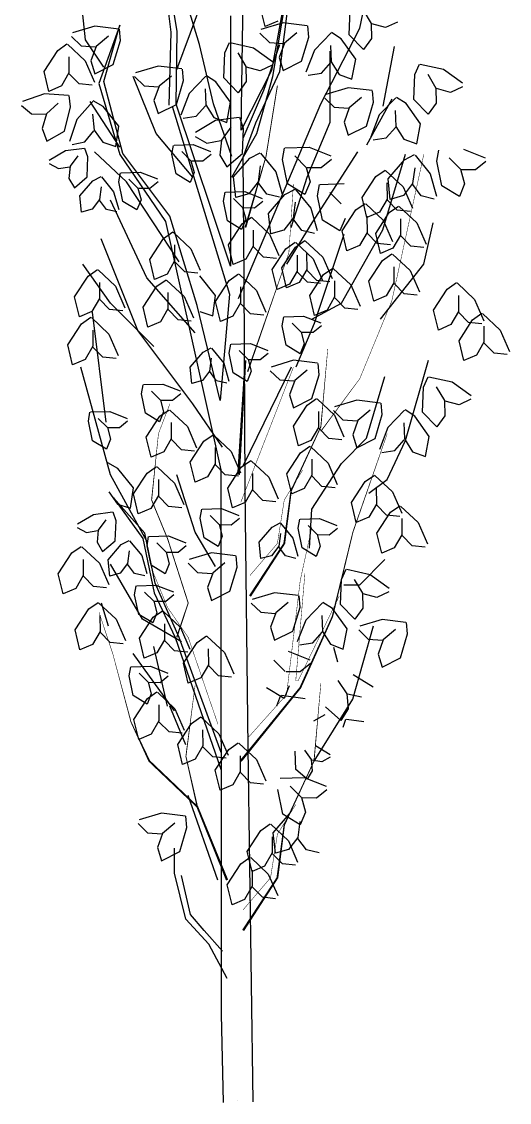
# Model space of a CAD drawing. Header units: millimetres. Extents: x 365.5 to 366.24, y 2522.44 to 2525.29.
# Drawn here: x 365.5 to 366.239, y 2522.441 to 2524.078 of the extents above; entities that cross this region are included whole.
import ezdxf

# ---------------------------------------------------------------- set-up
doc = ezdxf.new("R2010")
doc.units = ezdxf.units.MM
doc.header["$LTSCALE"] = 10
doc.layers.add('Vegetais', color=94, linetype='Continuous')

msp = doc.modelspace()

# ---------------------------------------------------------------- linework, layer by layer
at = {"layer": 'Vegetais', "color": 34}
for p, q in [((365.6961, 2524.2928), (365.7262, 2524.0618)), ((365.7357, 2524.0634), (365.6961, 2524.2928)), ((366.0125, 2524.0677), (366.0507, 2524.2515)), ((365.7697, 2524.0434), (365.7385, 2524.144)), ((365.8326, 2523.9136), (365.8358, 2524.1318)), ((365.9007, 2524.1255), (365.8785, 2524.0037)), ((365.8807, 2523.9949), (365.9015, 2524.1197)), ((365.8912, 2524.0021), (365.907, 2524.1255)), ((365.8164, 2524.0864), (365.8164, 2523.7075)), ((365.9962, 2524.0578), (365.9978, 2524.0957)), ((365.6485, 2524.0726), (365.6168, 2523.984)), ((365.6247, 2523.9872), (365.6485, 2524.0726)), ((365.9535, 2523.9533), (366.0125, 2524.0677)), ((365.7262, 2524.0618), (365.723, 2523.9511)), ((365.7341, 2523.9527), (365.7357, 2524.0634)), ((366.0179, 2524.0356), (365.9962, 2524.0578)), ((365.7905, 2523.9533), (365.7697, 2524.0434)), ((365.8668, 2523.9741), (365.8911, 2524.0434)), ((365.9679, 2524.0414), (365.9689, 2524.0171)), ((365.8785, 2524.0037), (365.8326, 2523.9136)), ((365.8548, 2523.9246), (365.8912, 2524.0021)), ((365.6168, 2523.984), (365.6485, 2523.8764)), ((365.6532, 2523.878), (365.6247, 2523.9872)), ((365.8564, 2523.9082), (365.8807, 2523.9949)), ((365.8356, 2523.9012), (365.8668, 2523.9741)), ((365.7281, 2523.9498), (365.8149, 2523.6648)), ((365.8164, 2523.7075), (365.7341, 2523.9527)), ((365.8287, 2523.6585), (365.9535, 2523.9533)), ((365.6587, 2523.8353), (365.6102, 2523.8804)), ((365.6485, 2523.8764), (365.7181, 2523.7752)), ((365.7245, 2523.7831), (365.6532, 2523.878)), ((365.8372, 2523.6893), (365.8356, 2523.8727)), ((366.009, 2523.8804), (365.9397, 2523.7729)), ((365.7385, 2523.7139), (365.6587, 2523.8353)), ((365.6899, 2523.6897), (365.6344, 2523.8076)), ((365.7181, 2523.7752), (365.802, 2523.3988)), ((365.7658, 2523.6477), (365.7245, 2523.7831)), ((365.6761, 2523.6099), (365.6206, 2523.7486)), ((365.7628, 2523.6064), (365.6899, 2523.6897)), ((365.8387, 2523.3697), (365.8372, 2523.6893)), ((365.8149, 2523.6648), (365.8006, 2523.5038)), ((365.7003, 2523.5856), (365.6344, 2523.6515)), ((365.8006, 2523.5038), (365.7658, 2523.6477)), ((365.6067, 2523.6376), (365.6275, 2523.4712)), ((365.7593, 2523.4989), (365.6761, 2523.6099)), ((365.6344, 2523.3914), (365.5894, 2523.5544)), ((365.9084, 2523.5544), (365.8356, 2523.4053)), ((365.8044, 2523.433), (365.7593, 2523.4989)), ((365.9848, 2523.4087), (366.0229, 2523.4469)), ((365.802, 2523.3988), (365.8024, 2522.5745)), ((365.9397, 2523.3394), (365.9848, 2523.4087)), ((365.6899, 2523.2908), (365.6344, 2523.3914)), ((365.6321, 2523.3656), (365.6454, 2523.3469)), ((365.8432, 2522.9777), (365.8387, 2523.3697)), ((365.6391, 2523.3567), (365.6834, 2523.295)), ((365.6866, 2523.303), (365.6391, 2523.3567)), ((365.6834, 2523.295), (365.7008, 2523.2128)), ((365.7024, 2523.227), (365.6866, 2523.303)), ((365.7008, 2523.2128), (365.7325, 2523.1448)), ((365.7388, 2523.1448), (365.7024, 2523.227)), ((365.7325, 2523.1448), (365.8022, 2522.9439)), ((365.8022, 2522.9708), (365.7388, 2523.1448)), ((365.8867, 2523.0416), (365.8927, 2523.0578)), ((365.8511, 2522.4415), (365.8432, 2522.9777)), ((365.7975, 2522.7775), (365.7524, 2522.9058)), ((365.8044, 2522.67), (365.7766, 2522.7012)), ((365.8113, 2522.6283), (365.7836, 2522.6804)), ((365.8024, 2522.5745), (365.8056, 2522.4408)), ((365.8273, 2522.443), (365.8273, 2522.443))]:
    msp.add_line(p, q, dxfattribs=at)
at = {"layer": 'Vegetais'}
for p, q in [((365.5894, 2524.1128), (365.5963, 2524.0504)), ((365.7558, 2524.0608), (365.7801, 2524.1267)), ((365.869, 2524.0704), (365.8617, 2524.1006)), ((366.0172, 2524.0961), (366.0298, 2524.0752)), ((365.611, 2524.0709), (365.5771, 2524.0607)), ((365.6472, 2524.0666), (365.611, 2524.0709)), ((365.6496, 2524.0491), (365.6481, 2524.0663)), ((365.8965, 2524.0758), (365.8626, 2524.0657)), ((365.888, 2524.0785), (365.869, 2524.0704)), ((365.9327, 2524.0715), (365.8965, 2524.0758)), ((365.9351, 2524.0541), (365.9336, 2524.0713)), ((366.0298, 2524.0752), (366.0301, 2524.0523)), ((366.0516, 2524.0688), (366.0306, 2524.0743)), ((366.0697, 2524.0772), (366.0516, 2524.0688)), ((365.5755, 2524.0551), (365.5899, 2524.0413)), ((365.5963, 2524.0504), (365.624, 2524.0088)), ((365.6313, 2524.0558), (365.6127, 2524.0402)), ((365.6387, 2524.0128), (365.6496, 2524.0491)), ((365.735, 2524.0053), (365.7558, 2524.0608)), ((365.8611, 2524.0601), (365.8755, 2524.0462)), ((365.9169, 2524.0608), (365.8982, 2524.0452)), ((365.9243, 2524.0178), (365.9351, 2524.0541)), ((365.969, 2524.0606), (365.9436, 2524.0345)), ((365.9844, 2524.0518), (365.9698, 2524.0611)), ((366.0065, 2524.0211), (365.9844, 2524.0518)), ((366.0301, 2524.0523), (366.0179, 2524.0356)), ((365.5338, 2524.0024), (365.5545, 2524.0341)), ((365.5545, 2524.0341), (365.5686, 2524.0441)), ((365.5694, 2524.0435), (365.596, 2524.0186)), ((365.5899, 2524.0413), (365.6115, 2524.0397)), ((365.6127, 2524.0402), (365.6048, 2524.0186)), ((365.8079, 2524.0303), (365.8149, 2524.0461)), ((365.8159, 2524.046), (365.8515, 2524.0383)), ((365.8515, 2524.0383), (365.8802, 2524.0176)), ((365.8755, 2524.0462), (365.8971, 2524.0446)), ((365.8982, 2524.0452), (365.8904, 2524.0236)), ((365.9436, 2524.0345), (365.9309, 2524.0014)), ((365.9674, 2523.9255), (365.9674, 2524.033)), ((366.0645, 2524.04), (366.0472, 2523.9498)), ((365.5714, 2524.0245), (365.5715, 2524.0001)), ((365.596, 2524.0186), (365.6101, 2523.9862)), ((365.6048, 2524.0186), (365.6109, 2523.9989)), ((365.8063, 2523.9925), (365.8079, 2524.0303)), ((365.8274, 2524.0307), (365.8399, 2524.0098)), ((365.8904, 2524.0236), (365.8965, 2524.0038)), ((365.8965, 2524.0038), (365.9243, 2524.0178)), ((365.9542, 2523.9998), (365.9686, 2524.0159)), ((365.9689, 2524.0171), (365.9812, 2523.9978)), ((366.0006, 2523.9906), (366.0065, 2524.0211)), ((365.541, 2523.9722), (365.5338, 2524.0024)), ((365.5715, 2524.0001), (365.5601, 2523.9803)), ((365.5869, 2523.9835), (365.5718, 2523.9989)), ((365.6109, 2523.9989), (365.6387, 2524.0128)), ((365.7066, 2524.0104), (365.6727, 2524.0003)), ((365.7428, 2524.0061), (365.7066, 2524.0104)), ((365.7453, 2523.9887), (365.7437, 2524.0059)), ((365.8399, 2524.0098), (365.8402, 2523.9869)), ((365.8617, 2524.0034), (365.8407, 2524.0089)), ((365.8799, 2524.0118), (365.8617, 2524.0034)), ((365.9344, 2523.9968), (365.9542, 2523.9998)), ((366.096, 2523.9976), (366.103, 2524.0134)), ((366.104, 2524.0133), (366.1396, 2524.0056)), ((366.1396, 2524.0056), (366.1683, 2523.9849)), ((365.6068, 2523.9814), (365.5869, 2523.9835)), ((365.7038, 2523.9082), (365.6691, 2523.9949)), ((365.6712, 2523.9947), (365.6856, 2523.9808)), ((365.727, 2523.9954), (365.7083, 2523.9798)), ((365.7344, 2523.9524), (365.7453, 2523.9887)), ((365.7791, 2523.9952), (365.7537, 2523.9691)), ((365.7945, 2523.9864), (365.7799, 2523.9957)), ((365.8166, 2523.9557), (365.7945, 2523.9864)), ((365.828, 2523.9702), (365.8063, 2523.9925)), ((365.8402, 2523.9869), (365.828, 2523.9702)), ((365.9812, 2523.9978), (366.0006, 2523.9906)), ((366.0944, 2523.9598), (366.096, 2523.9976)), ((366.1155, 2523.998), (366.128, 2523.9771)), ((365.5344, 2523.9685), (365.5011, 2523.9567)), ((365.5708, 2523.9661), (365.5344, 2523.9685)), ((365.5601, 2523.9803), (365.541, 2523.9722)), ((365.5741, 2523.9488), (365.5717, 2523.9659)), ((365.6856, 2523.9808), (365.7072, 2523.9792)), ((365.7083, 2523.9798), (365.7005, 2523.9582)), ((365.7537, 2523.9691), (365.741, 2523.936)), ((365.778, 2523.976), (365.779, 2523.9518)), ((365.9948, 2523.9777), (365.9608, 2523.9676)), ((366.031, 2523.9734), (365.9948, 2523.9777)), ((366.0334, 2523.956), (366.0319, 2523.9732)), ((366.128, 2523.9771), (366.1283, 2523.9542)), ((366.1498, 2523.9707), (366.1289, 2523.9763)), ((366.168, 2523.9791), (366.1498, 2523.9707)), ((365.4998, 2523.951), (365.5149, 2523.9379)), ((365.5555, 2523.9545), (365.5377, 2523.938)), ((365.6076, 2523.957), (365.5835, 2523.9297)), ((365.6032, 2523.9567), (365.6483, 2523.8874)), ((365.6234, 2523.9491), (365.6083, 2523.9576)), ((365.647, 2523.9195), (365.6234, 2523.9491)), ((365.7005, 2523.9582), (365.7066, 2523.9384)), ((365.7066, 2523.9384), (365.7344, 2523.9524)), ((365.7643, 2523.9344), (365.7788, 2523.9505)), ((365.779, 2523.9518), (365.7913, 2523.9324)), ((365.8183, 2523.8735), (365.7905, 2523.9533)), ((365.8107, 2523.9252), (365.8166, 2523.9557)), ((365.9593, 2523.962), (365.9737, 2523.9481)), ((366.0151, 2523.9627), (365.9964, 2523.9471)), ((366.0225, 2523.9197), (366.0334, 2523.956)), ((366.0611, 2523.9602), (366.0229, 2523.8908)), ((366.0673, 2523.9625), (366.0418, 2523.9364)), ((366.0826, 2523.9537), (366.068, 2523.963)), ((366.1047, 2523.923), (366.0826, 2523.9537)), ((366.1161, 2523.9375), (366.0944, 2523.9598)), ((366.1283, 2523.9542), (366.1161, 2523.9375)), ((365.5149, 2523.9379), (365.5366, 2523.9374)), ((365.5377, 2523.938), (365.531, 2523.9161)), ((365.5651, 2523.912), (365.5741, 2523.9488)), ((365.6074, 2523.9378), (365.6097, 2523.9136)), ((365.7445, 2523.9314), (365.7643, 2523.9344)), ((365.9737, 2523.9481), (365.9953, 2523.9465)), ((365.9964, 2523.9471), (365.9886, 2523.9255)), ((366.0418, 2523.9364), (366.0291, 2523.9033)), ((366.0661, 2523.9433), (366.0671, 2523.9191)), ((365.5835, 2523.9297), (365.5726, 2523.896)), ((365.6427, 2523.8887), (365.647, 2523.9195)), ((365.7936, 2523.9278), (365.7632, 2523.9097)), ((365.7913, 2523.9324), (365.8107, 2523.9252)), ((365.8298, 2523.9324), (365.7936, 2523.9278)), ((365.817, 2523.9181), (365.8027, 2523.8985)), ((365.8364, 2523.9161), (365.8307, 2523.9324)), ((365.8356, 2523.8727), (365.8548, 2523.9246)), ((365.9327, 2523.8423), (365.9674, 2523.9255)), ((365.9886, 2523.9255), (365.9947, 2523.9057)), ((365.9947, 2523.9057), (366.0225, 2523.9197)), ((366.0524, 2523.9017), (366.0669, 2523.9178)), ((366.0671, 2523.9191), (366.0794, 2523.8997)), ((366.0988, 2523.8925), (366.1047, 2523.923)), ((365.531, 2523.9161), (365.5381, 2523.8966)), ((365.5381, 2523.8966), (365.5651, 2523.912)), ((365.5959, 2523.8955), (365.6095, 2523.9124)), ((365.6097, 2523.9136), (365.623, 2523.895)), ((365.7593, 2523.8423), (365.7038, 2523.9082)), ((365.7631, 2523.9039), (365.7804, 2523.8939)), ((365.8183, 2523.8423), (365.8564, 2523.9082)), ((365.8347, 2523.8782), (365.8364, 2523.9161)), ((366.0326, 2523.8987), (366.0524, 2523.9017)), ((365.5951, 2523.8858), (365.5662, 2523.8821)), ((365.5763, 2523.8915), (365.5959, 2523.8955)), ((365.6004, 2523.8728), (365.5958, 2523.8858)), ((365.623, 2523.895), (365.6427, 2523.8887)), ((365.7278, 2523.8768), (365.7302, 2523.8904)), ((365.7309, 2523.8905), (365.7601, 2523.8915)), ((365.7601, 2523.8915), (365.7864, 2523.881)), ((365.7804, 2523.8939), (365.8018, 2523.8977)), ((365.8027, 2523.8985), (365.8004, 2523.8756)), ((365.8952, 2523.8692), (365.8982, 2523.8862)), ((365.8991, 2523.8864), (365.9355, 2523.8875)), ((365.9355, 2523.8875), (365.9684, 2523.8745)), ((366.0794, 2523.8997), (366.0988, 2523.8925)), ((366.1697, 2523.8846), (366.2026, 2523.8715)), ((365.5662, 2523.8821), (365.5418, 2523.8677)), ((365.5849, 2523.8744), (365.5734, 2523.8587)), ((365.599, 2523.8425), (365.6004, 2523.8728)), ((365.734, 2523.8471), (365.7278, 2523.8768)), ((365.7429, 2523.8809), (365.7566, 2523.8671)), ((365.7873, 2523.8765), (365.7748, 2523.8664)), ((365.8004, 2523.8756), (365.8111, 2523.8579)), ((365.8111, 2523.8579), (365.8347, 2523.8782)), ((365.8212, 2523.8425), (365.8459, 2523.8712)), ((365.8459, 2523.8712), (365.8613, 2523.8792)), ((365.862, 2523.8786), (365.8851, 2523.8504)), ((365.9029, 2523.8321), (365.8952, 2523.8692)), ((365.914, 2523.8743), (365.9312, 2523.8571)), ((365.9695, 2523.8688), (365.9539, 2523.8562)), ((366.0472, 2523.7625), (366.0819, 2523.877)), ((366.0555, 2523.8396), (366.0801, 2523.8683)), ((366.0801, 2523.8683), (366.0955, 2523.8763)), ((366.0962, 2523.8757), (366.1193, 2523.8475)), ((366.1294, 2523.8662), (366.1324, 2523.8833)), ((366.1482, 2523.8713), (366.1654, 2523.8542)), ((365.5417, 2523.863), (365.5556, 2523.8551)), ((365.5556, 2523.8551), (365.5727, 2523.858)), ((365.5734, 2523.8587), (365.5716, 2523.8404)), ((365.7566, 2523.8671), (365.7614, 2523.8494)), ((365.7748, 2523.8664), (365.7575, 2523.8666)), ((365.8615, 2523.8594), (365.8584, 2523.8353)), ((365.9312, 2523.8571), (365.9371, 2523.835)), ((365.9539, 2523.8562), (365.9322, 2523.8565)), ((366.0368, 2523.843), (366.051, 2523.853)), ((366.0517, 2523.8525), (366.0784, 2523.8276)), ((366.0957, 2523.8565), (366.0926, 2523.8324)), ((366.1371, 2523.8292), (366.1294, 2523.8662)), ((366.1654, 2523.8542), (366.1713, 2523.832)), ((366.1881, 2523.8533), (366.1664, 2523.8535)), ((366.2037, 2523.8658), (366.1881, 2523.8533)), ((365.5716, 2523.8404), (365.5802, 2523.8263)), ((365.5802, 2523.8263), (365.599, 2523.8425)), ((365.5882, 2523.8139), (365.608, 2523.8369)), ((365.608, 2523.8369), (365.6203, 2523.8433)), ((365.6208, 2523.8428), (365.6393, 2523.8202)), ((365.6474, 2523.8352), (365.6498, 2523.8489)), ((365.6535, 2523.8056), (365.6474, 2523.8352)), ((365.6505, 2523.849), (365.6797, 2523.8499)), ((365.6624, 2523.8393), (365.6762, 2523.8256)), ((365.6797, 2523.8499), (365.706, 2523.8395)), ((365.7068, 2523.8349), (365.6944, 2523.8249)), ((365.7551, 2523.8341), (365.734, 2523.8471)), ((365.7614, 2523.8494), (365.7551, 2523.8341)), ((365.8245, 2523.8116), (365.8212, 2523.8425)), ((365.8584, 2523.8353), (365.8444, 2523.8171)), ((365.8851, 2523.8504), (365.8948, 2523.8164)), ((365.9084, 2523.766), (365.9327, 2523.8423)), ((365.9371, 2523.835), (365.9293, 2523.8158)), ((366.0161, 2523.8113), (366.0368, 2523.843)), ((366.0587, 2523.8086), (366.0555, 2523.8396)), ((366.1193, 2523.8475), (366.129, 2523.8134)), ((365.6204, 2523.8275), (365.6179, 2523.8082)), ((365.6393, 2523.8202), (365.6471, 2523.793)), ((365.6762, 2523.8256), (365.6809, 2523.8079)), ((365.6944, 2523.8249), (365.677, 2523.8251)), ((365.8059, 2523.8058), (365.8083, 2523.8195)), ((365.809, 2523.8196), (365.8382, 2523.8205)), ((365.8382, 2523.8205), (365.8645, 2523.8101)), ((365.8715, 2523.8167), (365.8585, 2523.8341)), ((365.899, 2523.8161), (365.9144, 2523.8241)), ((365.9293, 2523.8158), (365.9029, 2523.8321)), ((365.915, 2523.8235), (365.9382, 2523.7953)), ((365.9482, 2523.8141), (365.9512, 2523.8311)), ((365.9522, 2523.8313), (365.9886, 2523.8324)), ((365.967, 2523.8192), (365.9843, 2523.802)), ((366.0537, 2523.8334), (366.0539, 2523.8091)), ((366.0784, 2523.8276), (366.0925, 2523.7951)), ((366.0926, 2523.8324), (366.0786, 2523.8142)), ((366.1057, 2523.8138), (366.0927, 2523.8311)), ((366.1635, 2523.8128), (366.1371, 2523.8292)), ((366.1713, 2523.832), (366.1635, 2523.8128)), ((365.5908, 2523.7892), (365.5882, 2523.8139)), ((365.6179, 2523.8082), (365.6068, 2523.7936)), ((365.6284, 2523.7933), (365.618, 2523.8072)), ((365.6747, 2523.7925), (365.6535, 2523.8056)), ((365.6809, 2523.8079), (365.6747, 2523.7925)), ((365.8121, 2523.7762), (365.8059, 2523.8058)), ((365.821, 2523.8099), (365.8347, 2523.7962)), ((365.8444, 2523.8171), (365.8245, 2523.8116)), ((365.8654, 2523.8055), (365.8529, 2523.7955)), ((365.8909, 2523.8121), (365.8715, 2523.8167)), ((365.8743, 2523.7874), (365.899, 2523.8161)), ((365.9145, 2523.8043), (365.9114, 2523.7802)), ((365.9559, 2523.777), (365.9482, 2523.8141)), ((366.0064, 2523.7925), (366.0206, 2523.8025)), ((366.0234, 2523.7811), (366.0161, 2523.8113)), ((366.0214, 2523.8019), (366.048, 2523.777)), ((366.0539, 2523.8091), (366.0424, 2523.7892)), ((366.0693, 2523.7924), (366.0541, 2523.8079)), ((366.0786, 2523.8142), (366.0587, 2523.8086)), ((366.1251, 2523.8091), (366.1057, 2523.8138)), ((365.6068, 2523.7936), (365.5908, 2523.7892)), ((365.644, 2523.7896), (365.6284, 2523.7933)), ((365.8347, 2523.7962), (365.8395, 2523.7785)), ((365.8529, 2523.7955), (365.8356, 2523.7957)), ((365.8775, 2523.7565), (365.8743, 2523.7874)), ((365.9382, 2523.7953), (365.9479, 2523.7613)), ((365.9857, 2523.7608), (366.0064, 2523.7925)), ((366.0424, 2523.7892), (366.0234, 2523.7811)), ((366.0366, 2523.7569), (366.0572, 2523.7886)), ((366.0572, 2523.7886), (366.0714, 2523.7985)), ((366.0892, 2523.7903), (366.0693, 2523.7924)), ((366.0722, 2523.798), (366.0988, 2523.7731)), ((365.8332, 2523.7631), (365.8121, 2523.7762)), ((365.8133, 2523.7399), (365.834, 2523.7716)), ((365.8395, 2523.7785), (365.8332, 2523.7631)), ((365.834, 2523.7716), (365.8481, 2523.7816)), ((365.8489, 2523.781), (365.8755, 2523.7561)), ((365.9114, 2523.7802), (365.8975, 2523.762)), ((365.9397, 2523.7729), (365.9015, 2523.7105)), ((365.9246, 2523.7616), (365.9116, 2523.779)), ((365.9824, 2523.7607), (365.9559, 2523.777)), ((365.9902, 2523.7798), (365.9824, 2523.7607)), ((366.0234, 2523.7829), (366.0235, 2523.7586)), ((366.048, 2523.777), (366.0621, 2523.7446)), ((366.0742, 2523.7789), (366.0743, 2523.7546)), ((366.0988, 2523.7731), (366.1129, 2523.7406)), ((366.1096, 2523.7105), (366.1235, 2523.7729)), ((365.7148, 2523.7494), (365.7289, 2523.7593)), ((365.7297, 2523.7588), (365.7563, 2523.7339)), ((365.8509, 2523.762), (365.851, 2523.7377)), ((365.8755, 2523.7561), (365.8896, 2523.7237)), ((365.8975, 2523.762), (365.8775, 2523.7565)), ((365.944, 2523.7569), (365.9246, 2523.7616)), ((365.9882, 2523.7556), (365.9431, 2523.6203)), ((365.9848, 2523.6515), (366.0472, 2523.7625)), ((365.993, 2523.7306), (365.9857, 2523.7608)), ((366.0235, 2523.7586), (366.012, 2523.7387)), ((366.0389, 2523.7419), (366.0238, 2523.7573)), ((366.0438, 2523.7266), (366.0366, 2523.7569)), ((366.0743, 2523.7546), (366.0628, 2523.7347)), ((366.0897, 2523.7379), (366.0746, 2523.7534)), ((365.6941, 2523.7177), (365.7148, 2523.7494)), ((365.7317, 2523.7397), (365.7318, 2523.7154)), ((365.8205, 2523.7097), (365.8133, 2523.7399)), ((365.851, 2523.7377), (365.8395, 2523.7178)), ((365.8664, 2523.721), (365.8513, 2523.7365)), ((365.8942, 2523.7047), (365.9149, 2523.7364)), ((365.9005, 2523.7338), (365.9146, 2523.7437)), ((365.9149, 2523.7364), (365.9291, 2523.7464)), ((365.9154, 2523.7432), (365.942, 2523.7183)), ((365.9299, 2523.7459), (365.9565, 2523.721)), ((366.012, 2523.7387), (365.993, 2523.7306)), ((366.0588, 2523.7398), (366.0389, 2523.7419)), ((366.1096, 2523.7358), (366.0897, 2523.7379)), ((365.7563, 2523.7339), (365.7705, 2523.7015)), ((365.8863, 2523.7189), (365.8664, 2523.721)), ((365.8798, 2523.7021), (365.9005, 2523.7338)), ((365.9174, 2523.7241), (365.9175, 2523.6998)), ((365.9319, 2523.7268), (365.932, 2523.7025)), ((365.9565, 2523.721), (365.9706, 2523.6885)), ((366.0628, 2523.7347), (366.0438, 2523.7266)), ((366.0471, 2523.7162), (366.0613, 2523.7261)), ((366.062, 2523.7256), (366.0887, 2523.7007)), ((365.6344, 2523.6515), (365.5928, 2523.7105)), ((365.7013, 2523.6874), (365.6941, 2523.7177)), ((365.7318, 2523.7154), (365.7204, 2523.6955)), ((365.7473, 2523.6987), (365.7321, 2523.7142)), ((365.8395, 2523.7178), (365.8205, 2523.7097)), ((365.9015, 2523.6745), (365.8942, 2523.7047)), ((365.942, 2523.7183), (365.9562, 2523.6858)), ((365.9573, 2523.6946), (365.9715, 2523.7046)), ((365.9722, 2523.7041), (365.9989, 2523.6792)), ((366.0264, 2523.6845), (366.0471, 2523.7162)), ((366.0437, 2523.6272), (366.1096, 2523.7105)), ((366.0641, 2523.7065), (366.0642, 2523.6822)), ((365.5801, 2523.6608), (365.6008, 2523.6925)), ((365.6008, 2523.6925), (365.6149, 2523.7024)), ((365.6157, 2523.7019), (365.6423, 2523.677)), ((365.7204, 2523.6955), (365.7013, 2523.6874)), ((365.7672, 2523.6967), (365.7473, 2523.6987)), ((365.7938, 2523.6631), (365.7702, 2523.6926)), ((365.8145, 2523.6858), (365.8287, 2523.6957)), ((365.8295, 2523.6952), (365.8561, 2523.6703)), ((365.887, 2523.6718), (365.8798, 2523.7021)), ((365.9175, 2523.6998), (365.9061, 2523.6799)), ((365.933, 2523.6831), (365.9178, 2523.6986)), ((365.932, 2523.7025), (365.9205, 2523.6826)), ((365.9474, 2523.6858), (365.9323, 2523.7013)), ((365.9366, 2523.6629), (365.9573, 2523.6946)), ((366.0887, 2523.7007), (366.1028, 2523.6683)), ((365.6177, 2523.6828), (365.6178, 2523.6585)), ((365.6423, 2523.677), (365.6565, 2523.6445)), ((365.6839, 2523.6453), (365.7046, 2523.677)), ((365.7046, 2523.677), (365.7188, 2523.6869)), ((365.7196, 2523.6864), (365.7462, 2523.6615)), ((365.7939, 2523.6541), (365.8145, 2523.6858)), ((365.8315, 2523.6761), (365.8316, 2523.6518)), ((365.9061, 2523.6799), (365.887, 2523.6718)), ((365.9205, 2523.6826), (365.9015, 2523.6745)), ((365.9529, 2523.681), (365.933, 2523.6831)), ((365.9673, 2523.6837), (365.9474, 2523.6858)), ((365.9743, 2523.685), (365.9744, 2523.6607)), ((365.9989, 2523.6792), (366.013, 2523.6467)), ((366.0337, 2523.6542), (366.0264, 2523.6845)), ((366.0642, 2523.6822), (366.0527, 2523.6623)), ((366.0796, 2523.6655), (366.0644, 2523.681)), ((366.1243, 2523.6409), (366.145, 2523.6726)), ((366.145, 2523.6726), (366.1591, 2523.6826)), ((366.1599, 2523.682), (366.1865, 2523.6571)), ((365.5874, 2523.6305), (365.5801, 2523.6608)), ((365.6178, 2523.6585), (365.6064, 2523.6386)), ((365.6333, 2523.6418), (365.6181, 2523.6573)), ((365.7216, 2523.6674), (365.7217, 2523.643)), ((365.7462, 2523.6615), (365.7603, 2523.6291)), ((365.7895, 2523.6323), (365.7938, 2523.6631)), ((365.8561, 2523.6703), (365.8702, 2523.6378)), ((365.9439, 2523.6327), (365.9366, 2523.6629)), ((365.9744, 2523.6607), (365.9629, 2523.6408)), ((365.9898, 2523.644), (365.9747, 2523.6595)), ((366.0527, 2523.6623), (366.0337, 2523.6542)), ((366.0995, 2523.6635), (366.0796, 2523.6655)), ((366.1619, 2523.663), (366.162, 2523.6387)), ((366.1865, 2523.6571), (366.2007, 2523.6247)), ((365.6064, 2523.6386), (365.5874, 2523.6305)), ((365.6532, 2523.6397), (365.6333, 2523.6418)), ((365.6912, 2523.615), (365.6839, 2523.6453)), ((365.7217, 2523.643), (365.7102, 2523.6231)), ((365.7371, 2523.6263), (365.722, 2523.6418)), ((365.7698, 2523.6385), (365.7895, 2523.6323)), ((365.8011, 2523.6238), (365.7939, 2523.6541)), ((365.8316, 2523.6518), (365.8201, 2523.6319)), ((365.847, 2523.6351), (365.8319, 2523.6506)), ((365.9397, 2523.6272), (365.9848, 2523.6515)), ((365.9629, 2523.6408), (365.9439, 2523.6327)), ((366.0097, 2523.6419), (365.9898, 2523.644)), ((366.1316, 2523.6107), (366.1243, 2523.6409)), ((366.162, 2523.6387), (366.1506, 2523.6188)), ((365.5907, 2523.6201), (365.6048, 2523.63)), ((365.6056, 2523.6295), (365.6322, 2523.6046)), ((365.7102, 2523.6231), (365.6912, 2523.615)), ((365.757, 2523.6243), (365.7371, 2523.6263)), ((365.8201, 2523.6319), (365.8011, 2523.6238)), ((365.8669, 2523.633), (365.847, 2523.6351)), ((365.8948, 2523.6172), (365.8972, 2523.6308)), ((365.8979, 2523.6309), (365.9271, 2523.6319)), ((365.9271, 2523.6319), (365.9534, 2523.6214)), ((366.1775, 2523.622), (366.1623, 2523.6375)), ((366.1629, 2523.5945), (366.1836, 2523.6262)), ((366.1974, 2523.6199), (366.1775, 2523.622)), ((366.1836, 2523.6262), (366.1977, 2523.6362)), ((366.1985, 2523.6356), (366.2251, 2523.6107)), ((365.57, 2523.5884), (365.5907, 2523.6201)), ((365.6076, 2523.6104), (365.6077, 2523.5861)), ((365.901, 2523.5875), (365.8948, 2523.6172)), ((365.9098, 2523.6213), (365.9236, 2523.6075)), ((365.9431, 2523.6203), (365.9154, 2523.5544)), ((365.9236, 2523.6075), (365.9284, 2523.5898)), ((365.9418, 2523.6068), (365.9245, 2523.607)), ((365.9543, 2523.6169), (365.9418, 2523.6068)), ((366.1506, 2523.6188), (366.1316, 2523.6107)), ((366.2005, 2523.6166), (366.2006, 2523.5923)), ((366.2251, 2523.6107), (366.2393, 2523.5783)), ((365.6322, 2523.6046), (365.6464, 2523.5722)), ((365.8144, 2523.5756), (365.8168, 2523.5893)), ((365.8175, 2523.5894), (365.8467, 2523.5903)), ((365.8467, 2523.5903), (365.873, 2523.5799)), ((365.9284, 2523.5898), (365.9221, 2523.5745)), ((366.1702, 2523.5643), (366.1629, 2523.5945)), ((366.2006, 2523.5923), (366.1892, 2523.5724)), ((366.2161, 2523.5756), (366.2009, 2523.591)), ((365.5772, 2523.5581), (365.57, 2523.5884)), ((365.6077, 2523.5861), (365.5963, 2523.5662)), ((365.6232, 2523.5694), (365.608, 2523.5849)), ((365.7552, 2523.5543), (365.775, 2523.5773)), ((365.775, 2523.5773), (365.7873, 2523.5837)), ((365.7878, 2523.5832), (365.8063, 2523.5606)), ((365.8205, 2523.546), (365.8144, 2523.5756)), ((365.8294, 2523.5797), (365.8432, 2523.566)), ((365.8738, 2523.5753), (365.8614, 2523.5653)), ((365.9221, 2523.5745), (365.901, 2523.5875)), ((366.236, 2523.5735), (366.2161, 2523.5756)), ((365.5963, 2523.5662), (365.5772, 2523.5581)), ((365.6431, 2523.5674), (365.6232, 2523.5694)), ((365.7874, 2523.5679), (365.7849, 2523.5486)), ((365.8063, 2523.5606), (365.8141, 2523.5334)), ((365.8432, 2523.566), (365.8479, 2523.5483)), ((365.8614, 2523.5653), (365.844, 2523.5655)), ((365.9122, 2523.5648), (365.8782, 2523.5546)), ((365.9484, 2523.5605), (365.9122, 2523.5648)), ((365.9508, 2523.543), (365.9493, 2523.5602)), ((366.0819, 2523.4434), (366.1165, 2523.5648)), ((366.1892, 2523.5724), (366.1702, 2523.5643)), ((365.7578, 2523.5296), (365.7552, 2523.5543)), ((365.7849, 2523.5486), (365.7738, 2523.534)), ((365.7954, 2523.5337), (365.785, 2523.5476)), ((365.8417, 2523.5329), (365.8205, 2523.546)), ((365.8479, 2523.5483), (365.8417, 2523.5329)), ((365.8767, 2523.549), (365.8911, 2523.5352)), ((365.9325, 2523.5497), (365.9138, 2523.5341)), ((365.9399, 2523.5067), (365.9508, 2523.543)), ((366.0229, 2523.4469), (366.0507, 2523.5405)), ((366.1091, 2523.5242), (366.1161, 2523.54)), ((366.117, 2523.5399), (366.1527, 2523.5322)), ((365.6815, 2523.5142), (365.6839, 2523.5278)), ((365.6847, 2523.528), (365.7138, 2523.5289)), ((365.7138, 2523.5289), (365.7401, 2523.5185)), ((365.7738, 2523.534), (365.7578, 2523.5296)), ((365.811, 2523.53), (365.7954, 2523.5337)), ((365.8911, 2523.5352), (365.9127, 2523.5336)), ((365.9138, 2523.5341), (365.906, 2523.5125)), ((366.1075, 2523.4864), (366.1091, 2523.5242)), ((366.1285, 2523.5246), (366.1411, 2523.5037)), ((366.1527, 2523.5322), (366.1814, 2523.5115)), ((365.6877, 2523.4846), (365.6815, 2523.5142)), ((365.6966, 2523.5183), (365.7103, 2523.5046)), ((365.741, 2523.5139), (365.7285, 2523.5038)), ((365.906, 2523.5125), (365.9121, 2523.4928)), ((365.7103, 2523.5046), (365.7151, 2523.4869)), ((365.7285, 2523.5038), (365.7112, 2523.5041)), ((365.9121, 2523.4928), (365.9399, 2523.5067)), ((365.9122, 2523.4652), (365.9329, 2523.4969)), ((365.9329, 2523.4969), (365.947, 2523.5069)), ((365.9478, 2523.5064), (365.9744, 2523.4815)), ((366.0078, 2523.5043), (365.9739, 2523.4942)), ((366.044, 2523.5), (366.0078, 2523.5043)), ((366.0464, 2523.4826), (366.0449, 2523.4998)), ((366.1411, 2523.5037), (366.1414, 2523.4808)), ((366.1629, 2523.4973), (366.1419, 2523.5028)), ((366.181, 2523.5057), (366.1629, 2523.4973)), ((365.6011, 2523.4727), (365.6035, 2523.4863)), ((365.6042, 2523.4865), (365.6334, 2523.4874)), ((365.6161, 2523.4768), (365.6299, 2523.4631)), ((365.6334, 2523.4874), (365.6597, 2523.4769)), ((365.7089, 2523.4715), (365.6877, 2523.4846)), ((365.6889, 2523.4483), (365.7096, 2523.48)), ((365.7151, 2523.4869), (365.7089, 2523.4715)), ((365.7096, 2523.48), (365.7237, 2523.49)), ((365.7245, 2523.4894), (365.7511, 2523.4645)), ((365.9498, 2523.4873), (365.9499, 2523.463)), ((365.9724, 2523.4886), (365.9868, 2523.4747)), ((365.9744, 2523.4815), (365.9885, 2523.449)), ((365.9868, 2523.4747), (366.0084, 2523.4731)), ((366.0282, 2523.4893), (366.0095, 2523.4737)), ((366.0356, 2523.4463), (366.0464, 2523.4826)), ((366.0803, 2523.4891), (366.0549, 2523.463)), ((366.0957, 2523.4803), (366.0811, 2523.4896)), ((366.1178, 2523.4496), (366.0957, 2523.4803)), ((366.1292, 2523.4641), (366.1075, 2523.4864)), ((366.1414, 2523.4808), (366.1292, 2523.4641)), ((365.6072, 2523.443), (365.6011, 2523.4727)), ((365.6299, 2523.4631), (365.6346, 2523.4453)), ((365.6481, 2523.4623), (365.6308, 2523.4625)), ((365.6605, 2523.4724), (365.6481, 2523.4623)), ((365.7265, 2523.4704), (365.7266, 2523.4461)), ((365.7511, 2523.4645), (365.7652, 2523.4321)), ((365.9194, 2523.435), (365.9122, 2523.4652)), ((365.9499, 2523.463), (365.9385, 2523.4431)), ((365.9654, 2523.4463), (365.9502, 2523.4618)), ((366.0095, 2523.4737), (366.0017, 2523.4521)), ((366.0549, 2523.463), (366.0422, 2523.4299)), ((366.0792, 2523.4699), (366.0802, 2523.4457)), ((365.6284, 2523.43), (365.6072, 2523.443)), ((365.6346, 2523.4453), (365.6284, 2523.43)), ((365.6961, 2523.4181), (365.6889, 2523.4483)), ((365.7266, 2523.4461), (365.7152, 2523.4262)), ((365.7421, 2523.4294), (365.7269, 2523.4448)), ((365.7554, 2523.4104), (365.7761, 2523.4421)), ((365.7761, 2523.4421), (365.7902, 2523.4521)), ((365.791, 2523.4516), (365.8176, 2523.4267)), ((365.9385, 2523.4431), (365.9194, 2523.435)), ((365.9852, 2523.4442), (365.9654, 2523.4463)), ((366.0017, 2523.4521), (366.0078, 2523.4323)), ((366.0078, 2523.4323), (366.0356, 2523.4463)), ((366.0541, 2523.3845), (366.0819, 2523.4434)), ((366.0655, 2523.4283), (366.0799, 2523.4444)), ((366.0802, 2523.4457), (366.0925, 2523.4263)), ((366.1119, 2523.4191), (366.1178, 2523.4496)), ((365.7152, 2523.4262), (365.6961, 2523.4181)), ((365.7619, 2523.4273), (365.7421, 2523.4294)), ((365.793, 2523.4325), (365.7931, 2523.4082)), ((365.8176, 2523.4267), (365.8318, 2523.3942)), ((365.9227, 2523.4246), (365.9369, 2523.4345)), ((365.9376, 2523.434), (365.9643, 2523.4091)), ((366.0457, 2523.4253), (366.0655, 2523.4283)), ((366.0925, 2523.4263), (366.1119, 2523.4191)), ((365.6458, 2523.401), (365.6307, 2523.4096)), ((365.7627, 2523.3802), (365.7554, 2523.4104)), ((365.8329, 2523.403), (365.8471, 2523.413)), ((365.8479, 2523.4124), (365.8745, 2523.3876)), ((365.902, 2523.3929), (365.9227, 2523.4246)), ((365.9397, 2523.4149), (365.9398, 2523.3906)), ((365.9643, 2523.4091), (365.9784, 2523.3766)), ((365.6694, 2523.3715), (365.6458, 2523.401)), ((365.6695, 2523.3624), (365.6902, 2523.3941)), ((365.6902, 2523.3941), (365.7043, 2523.4041)), ((365.7051, 2523.4036), (365.7317, 2523.3787)), ((365.7931, 2523.4082), (365.7817, 2523.3883)), ((365.8086, 2523.3915), (365.7934, 2523.407)), ((365.8122, 2523.3713), (365.8329, 2523.403)), ((365.8499, 2523.3934), (365.85, 2523.3691)), ((365.9093, 2523.3626), (365.902, 2523.3929)), ((365.7071, 2523.3845), (365.7072, 2523.3602)), ((365.7317, 2523.3787), (365.7458, 2523.3462)), ((365.7628, 2523.3047), (365.735, 2523.3914)), ((365.7817, 2523.3883), (365.7627, 2523.3802)), ((365.8285, 2523.3894), (365.8086, 2523.3915)), ((365.8745, 2523.3876), (365.8886, 2523.3551)), ((365.9398, 2523.3906), (365.9283, 2523.3707)), ((365.9552, 2523.3739), (365.9401, 2523.3894)), ((365.9999, 2523.3493), (366.0206, 2523.381)), ((366.0206, 2523.381), (366.0348, 2523.391)), ((366.0264, 2523.3636), (366.0541, 2523.3845)), ((366.0355, 2523.3904), (366.0622, 2523.3655)), ((365.6651, 2523.3407), (365.6694, 2523.3715)), ((365.6767, 2523.3322), (365.6695, 2523.3624)), ((365.7072, 2523.3602), (365.6958, 2523.3403)), ((365.8195, 2523.3411), (365.8122, 2523.3713)), ((365.85, 2523.3691), (365.8385, 2523.3492)), ((365.8654, 2523.3524), (365.8503, 2523.3679)), ((365.9283, 2523.3707), (365.9093, 2523.3626)), ((365.9751, 2523.3718), (365.9552, 2523.3739)), ((366.0375, 2523.3714), (366.0376, 2523.3471)), ((366.0622, 2523.3655), (366.0763, 2523.3331)), ((365.6454, 2523.3469), (365.6651, 2523.3407)), ((365.7227, 2523.3435), (365.7075, 2523.359)), ((365.7425, 2523.3414), (365.7227, 2523.3435)), ((365.8385, 2523.3492), (365.8195, 2523.3411)), ((365.8853, 2523.3503), (365.8654, 2523.3524)), ((366.0072, 2523.3191), (365.9999, 2523.3493)), ((366.0376, 2523.3471), (366.0262, 2523.3272)), ((366.0531, 2523.3304), (366.0379, 2523.3458)), ((366.0592, 2523.3346), (366.0734, 2523.3445)), ((366.0741, 2523.344), (366.1008, 2523.3191)), ((365.6088, 2523.3309), (365.5844, 2523.3165)), ((365.6377, 2523.3346), (365.6088, 2523.3309)), ((365.643, 2523.3215), (365.6384, 2523.3346)), ((365.6958, 2523.3403), (365.6767, 2523.3322)), ((365.7704, 2523.3256), (365.7728, 2523.3392)), ((365.7735, 2523.3393), (365.8027, 2523.3402)), ((365.7855, 2523.3297), (365.7992, 2523.3159)), ((365.8027, 2523.3402), (365.829, 2523.3298)), ((365.9362, 2523.2804), (365.9397, 2523.3394)), ((366.0262, 2523.3272), (366.0072, 2523.3191)), ((366.0385, 2523.3029), (366.0592, 2523.3346)), ((366.073, 2523.3283), (366.0531, 2523.3304)), ((365.5843, 2523.3118), (365.5982, 2523.3038)), ((365.6275, 2523.3232), (365.616, 2523.3075)), ((365.6416, 2523.2913), (365.643, 2523.3215)), ((365.7766, 2523.2959), (365.7704, 2523.3256)), ((365.7992, 2523.3159), (365.804, 2523.2982)), ((365.8174, 2523.3152), (365.8001, 2523.3154)), ((365.8299, 2523.3252), (365.8174, 2523.3152)), ((365.8599, 2523.2892), (365.8796, 2523.3121)), ((365.8796, 2523.3121), (365.8919, 2523.3185)), ((365.8925, 2523.318), (365.911, 2523.2955)), ((365.919, 2523.3105), (365.9214, 2523.3241)), ((365.9222, 2523.3243), (365.9513, 2523.3252)), ((365.9341, 2523.3146), (365.9478, 2523.3009)), ((365.9513, 2523.3252), (365.9776, 2523.3147)), ((366.0761, 2523.325), (366.0763, 2523.3006)), ((366.1008, 2523.3191), (366.1149, 2523.2867)), ((365.5982, 2523.3038), (365.6153, 2523.3068)), ((365.616, 2523.3075), (365.6142, 2523.2892)), ((365.69, 2523.284), (365.6924, 2523.2977)), ((365.6931, 2523.2978), (365.7223, 2523.2987)), ((365.7223, 2523.2987), (365.7486, 2523.2883)), ((365.794, 2523.2527), (365.7628, 2523.3047)), ((365.7977, 2523.2829), (365.7766, 2523.2959)), ((365.804, 2523.2982), (365.7977, 2523.2829)), ((365.8921, 2523.3027), (365.8896, 2523.2834)), ((365.911, 2523.2955), (365.9188, 2523.2683)), ((365.9252, 2523.2808), (365.919, 2523.3105)), ((365.9478, 2523.3009), (365.9526, 2523.2831)), ((365.966, 2523.3001), (365.9487, 2523.3003)), ((365.9785, 2523.3102), (365.966, 2523.3001)), ((366.0458, 2523.2727), (366.0385, 2523.3029)), ((366.0763, 2523.3006), (366.0648, 2523.2808)), ((366.0917, 2523.284), (366.0765, 2523.2994)), ((365.5762, 2523.273), (365.5903, 2523.2829)), ((365.5911, 2523.2824), (365.6177, 2523.2575)), ((365.6142, 2523.2892), (365.6227, 2523.275)), ((365.6227, 2523.275), (365.6416, 2523.2913)), ((365.6308, 2523.2627), (365.6506, 2523.2857)), ((365.6506, 2523.2857), (365.6629, 2523.2921)), ((365.6634, 2523.2916), (365.6819, 2523.269)), ((365.6961, 2523.2544), (365.69, 2523.284)), ((365.705, 2523.2881), (365.7188, 2523.2744)), ((365.7494, 2523.2837), (365.737, 2523.2737)), ((365.8625, 2523.2644), (365.8599, 2523.2892)), ((365.8896, 2523.2834), (365.8784, 2523.2688)), ((365.9001, 2523.2685), (365.8897, 2523.2824)), ((365.9464, 2523.2678), (365.9252, 2523.2808)), ((365.9526, 2523.2831), (365.9464, 2523.2678)), ((366.0648, 2523.2808), (366.0458, 2523.2727)), ((366.1116, 2523.2819), (366.0917, 2523.284)), ((365.5555, 2523.2413), (365.5762, 2523.273)), ((365.5931, 2523.2633), (365.5932, 2523.239)), ((365.6334, 2523.238), (365.6308, 2523.2627)), ((365.663, 2523.2762), (365.6605, 2523.257)), ((365.6819, 2523.269), (365.6897, 2523.2418)), ((365.7188, 2523.2744), (365.7235, 2523.2567)), ((365.737, 2523.2737), (365.7196, 2523.2739)), ((365.7878, 2523.2731), (365.7538, 2523.263)), ((365.824, 2523.2688), (365.7878, 2523.2731)), ((365.8264, 2523.2514), (365.8249, 2523.2686)), ((365.8784, 2523.2688), (365.8625, 2523.2644)), ((365.9156, 2523.2648), (365.9001, 2523.2685)), ((366.0125, 2523.2249), (366.0507, 2523.2631)), ((365.6177, 2523.2575), (365.6319, 2523.225)), ((365.683, 2523.1729), (365.6344, 2523.2561)), ((365.6605, 2523.257), (365.6494, 2523.2424)), ((365.671, 2523.2421), (365.6606, 2523.256)), ((365.7173, 2523.2413), (365.6961, 2523.2544)), ((365.7235, 2523.2567), (365.7173, 2523.2413)), ((365.7523, 2523.2574), (365.7667, 2523.2435)), ((365.8081, 2523.2581), (365.7895, 2523.2425)), ((365.8155, 2523.2151), (365.8264, 2523.2514)), ((365.9847, 2523.2326), (365.9917, 2523.2484)), ((365.9926, 2523.2483), (366.0283, 2523.2405)), ((365.5627, 2523.211), (365.5555, 2523.2413)), ((365.5932, 2523.239), (365.5818, 2523.2191)), ((365.6087, 2523.2223), (365.5935, 2523.2378)), ((365.6494, 2523.2424), (365.6334, 2523.238)), ((365.6866, 2523.2383), (365.671, 2523.2421)), ((365.7667, 2523.2435), (365.7883, 2523.2419)), ((365.7895, 2523.2425), (365.7816, 2523.2209)), ((365.9831, 2523.1947), (365.9847, 2523.2326)), ((366.0041, 2523.233), (366.0167, 2523.2121)), ((366.0283, 2523.2405), (366.057, 2523.2199)), ((365.5818, 2523.2191), (365.5627, 2523.211)), ((365.6286, 2523.2203), (365.6087, 2523.2223)), ((365.6712, 2523.2097), (365.6737, 2523.2233)), ((365.6744, 2523.2234), (365.7035, 2523.2244)), ((365.6863, 2523.2138), (365.7001, 2523.2001)), ((365.7035, 2523.2244), (365.7299, 2523.2139)), ((365.7816, 2523.2209), (365.7877, 2523.2011)), ((365.7877, 2523.2011), (365.8155, 2523.2151)), ((365.8834, 2523.2127), (365.8495, 2523.2026)), ((365.9196, 2523.2084), (365.8834, 2523.2127)), ((365.9882, 2523.2249), (366.0125, 2523.2249)), ((366.0566, 2523.2141), (366.0385, 2523.2057)), ((365.6016, 2523.1882), (365.6158, 2523.1981)), ((365.6166, 2523.1976), (365.6432, 2523.1727)), ((365.6206, 2523.1972), (365.631, 2523.1625)), ((365.6774, 2523.18), (365.6712, 2523.2097)), ((365.7001, 2523.2001), (365.7048, 2523.1823)), ((365.7183, 2523.1993), (365.7009, 2523.1995)), ((365.7307, 2523.2094), (365.7183, 2523.1993)), ((365.848, 2523.197), (365.8624, 2523.1831)), ((365.9038, 2523.1977), (365.8851, 2523.1821)), ((365.9221, 2523.1909), (365.9205, 2523.2082)), ((365.9559, 2523.1975), (365.9305, 2523.1714)), ((365.9713, 2523.1887), (365.9567, 2523.198)), ((366.0167, 2523.2121), (366.017, 2523.1892)), ((366.0385, 2523.2057), (366.0175, 2523.2112)), ((365.5809, 2523.1565), (365.6016, 2523.1882)), ((365.6986, 2523.167), (365.6774, 2523.18)), ((365.7048, 2523.1823), (365.6986, 2523.167)), ((365.6993, 2523.1755), (365.7134, 2523.1854)), ((365.7142, 2523.1849), (365.7408, 2523.16)), ((365.8624, 2523.1831), (365.884, 2523.1815)), ((365.8851, 2523.1821), (365.8773, 2523.1605)), ((365.9112, 2523.1547), (365.9221, 2523.1909)), ((365.9934, 2523.158), (365.9713, 2523.1887)), ((366.0048, 2523.1725), (365.9831, 2523.1947)), ((366.017, 2523.1892), (366.0048, 2523.1725)), ((365.6186, 2523.1785), (365.6187, 2523.1542)), ((365.6432, 2523.1727), (365.6573, 2523.1403)), ((365.6786, 2523.1438), (365.6993, 2523.1755)), ((365.742, 2523.1382), (365.683, 2523.1729)), ((365.7162, 2523.1658), (365.7163, 2523.1415)), ((365.9305, 2523.1714), (365.9178, 2523.1383)), ((365.9548, 2523.1783), (365.9558, 2523.154)), ((366.0463, 2523.1721), (366.0124, 2523.1619)), ((366.0825, 2523.1678), (366.0463, 2523.1721)), ((366.0849, 2523.1503), (366.0834, 2523.1675)), ((365.5882, 2523.1262), (365.5809, 2523.1565)), ((365.6187, 2523.1542), (365.6072, 2523.1343)), ((365.6341, 2523.1375), (365.619, 2523.153)), ((365.7408, 2523.16), (365.755, 2523.1275)), ((365.7658, 2523.1376), (365.78, 2523.1476)), ((365.7807, 2523.147), (365.8074, 2523.1221)), ((365.8773, 2523.1605), (365.8834, 2523.1407)), ((365.8834, 2523.1407), (365.9112, 2523.1547)), ((365.9411, 2523.1367), (365.9555, 2523.1528)), ((365.9558, 2523.154), (365.9681, 2523.1347)), ((365.9875, 2523.1275), (365.9934, 2523.158)), ((366.0021, 2523.0515), (366.0333, 2523.1625)), ((366.0108, 2523.1563), (366.0252, 2523.1425)), ((366.0666, 2523.157), (366.048, 2523.1414)), ((366.074, 2523.114), (366.0849, 2523.1503)), ((365.6072, 2523.1343), (365.5882, 2523.1262)), ((365.654, 2523.1355), (365.6341, 2523.1375)), ((365.6858, 2523.1135), (365.6786, 2523.1438)), ((365.7212, 2523.0411), (365.7003, 2523.1313)), ((365.7163, 2523.1415), (365.7049, 2523.1216)), ((365.7318, 2523.1248), (365.7166, 2523.1403)), ((365.7451, 2523.1059), (365.7658, 2523.1376)), ((365.9213, 2523.1337), (365.9411, 2523.1367)), ((365.9681, 2523.1347), (365.9875, 2523.1275)), ((366.0252, 2523.1425), (366.0468, 2523.1409)), ((366.048, 2523.1414), (366.0401, 2523.1199)), ((365.7316, 2523.0341), (365.6691, 2523.1209)), ((365.7049, 2523.1216), (365.6858, 2523.1135)), ((365.7517, 2523.1227), (365.7318, 2523.1248)), ((365.7828, 2523.128), (365.7829, 2523.1037)), ((365.8074, 2523.1221), (365.8215, 2523.0897)), ((365.9039, 2523.124), (365.9369, 2523.111)), ((365.9726, 2523.1301), (365.9785, 2523.1079)), ((366.0401, 2523.1199), (366.0462, 2523.1001)), ((365.6628, 2523.0867), (365.6652, 2523.1004)), ((365.6659, 2523.1005), (365.695, 2523.1014)), ((365.695, 2523.1014), (365.7214, 2523.091)), ((365.7524, 2523.0757), (365.7451, 2523.1059)), ((365.7829, 2523.1037), (365.7714, 2523.0838)), ((365.7983, 2523.087), (365.7832, 2523.1024)), ((365.8824, 2523.1108), (365.8996, 2523.0936)), ((365.9379, 2523.1053), (365.9223, 2523.0927)), ((366.0462, 2523.1001), (366.074, 2523.114)), ((365.6689, 2523.0571), (365.6628, 2523.0867)), ((365.6778, 2523.0908), (365.6916, 2523.0771)), ((365.7222, 2523.0864), (365.7098, 2523.0764)), ((365.7714, 2523.0838), (365.7524, 2523.0757)), ((365.8182, 2523.0849), (365.7983, 2523.087)), ((365.9223, 2523.0927), (365.9007, 2523.093)), ((366.0026, 2523.0888), (366.0326, 2523.0701)), ((365.6916, 2523.0771), (365.6963, 2523.0594)), ((365.7098, 2523.0764), (365.6924, 2523.0766)), ((365.8977, 2523.0523), (365.8713, 2523.0686)), ((365.9055, 2523.0715), (365.8977, 2523.0523)), ((365.979, 2523.0796), (365.9929, 2523.0597)), ((365.6901, 2523.044), (365.6689, 2523.0571)), ((365.6701, 2523.0208), (365.6908, 2523.0525)), ((365.6963, 2523.0594), (365.6901, 2523.044)), ((365.6908, 2523.0525), (365.7049, 2523.0625)), ((365.7057, 2523.0619), (365.7323, 2523.0371)), ((365.8936, 2523.0578), (365.9296, 2523.0524)), ((365.9431, 2522.9578), (366.0021, 2523.0515)), ((365.9929, 2523.0597), (365.9947, 2523.0368)), ((366.0151, 2523.0547), (365.9938, 2523.0589)), ((365.7077, 2523.0429), (365.7078, 2523.0186)), ((365.7489, 2522.9821), (365.7246, 2523.0411)), ((365.7323, 2523.0371), (365.7465, 2523.0046)), ((365.9836, 2523.0193), (365.9605, 2523.0401)), ((365.9947, 2523.0368), (365.9836, 2523.0193)), ((365.6774, 2522.9906), (365.6701, 2523.0208)), ((365.7078, 2523.0186), (365.6964, 2522.9987)), ((365.7233, 2523.0019), (365.7081, 2523.0174)), ((365.7573, 2523.0147), (365.7715, 2523.0246)), ((365.7722, 2523.0241), (365.7989, 2522.9992)), ((365.9597, 2523.0278), (365.9421, 2523.0183)), ((365.9873, 2523.0092), (365.9915, 2523.0211)), ((365.9922, 2523.0211), (366.0185, 2523.0176)), ((365.7432, 2522.9998), (365.7233, 2523.0019)), ((365.7366, 2522.983), (365.7573, 2523.0147)), ((365.7743, 2523.005), (365.7744, 2522.9807)), ((365.6964, 2522.9987), (365.6774, 2522.9906)), ((365.7989, 2522.9992), (365.813, 2522.9667)), ((365.8142, 2522.9755), (365.8283, 2522.9855)), ((365.8291, 2522.985), (365.8557, 2522.9601)), ((365.7439, 2522.9527), (365.7366, 2522.983)), ((365.7744, 2522.9807), (365.7629, 2522.9608)), ((365.7898, 2522.964), (365.7747, 2522.9795)), ((365.7935, 2522.9438), (365.8142, 2522.9755)), ((365.9155, 2522.9452), (365.9143, 2522.9728)), ((365.9285, 2522.9743), (365.9388, 2522.9599)), ((365.9456, 2522.9812), (365.9677, 2522.9679)), ((365.7629, 2522.9608), (365.7439, 2522.9527)), ((365.8097, 2522.9619), (365.7898, 2522.964)), ((365.8311, 2522.9659), (365.8312, 2522.9416)), ((365.8557, 2522.9601), (365.8699, 2522.9276)), ((365.9388, 2522.9599), (365.9404, 2522.9432)), ((365.9551, 2522.9565), (365.9395, 2522.9593)), ((365.9678, 2522.9636), (365.9551, 2522.9565)), ((365.8007, 2522.9136), (365.7935, 2522.9438)), ((365.8312, 2522.9416), (365.8198, 2522.9217)), ((365.8467, 2522.9249), (365.8315, 2522.9404)), ((365.9325, 2522.9303), (365.9155, 2522.9452)), ((365.9404, 2522.9432), (365.9325, 2522.9303)), ((365.8198, 2522.9217), (365.8007, 2522.9136)), ((365.8666, 2522.9228), (365.8467, 2522.9249)), ((365.892, 2522.9318), (365.9284, 2522.9329)), ((365.9069, 2522.9197), (365.9241, 2522.9025)), ((365.9284, 2522.9329), (365.9614, 2522.9199)), ((365.8958, 2522.8775), (365.8881, 2522.9146)), ((365.9241, 2522.9025), (365.93, 2522.8804)), ((365.9468, 2522.9016), (365.9252, 2522.9019)), ((365.9624, 2522.9142), (365.9468, 2522.9016)), ((365.7119, 2522.8788), (365.6779, 2522.8687)), ((365.7481, 2522.8745), (365.7119, 2522.8788)), ((365.7505, 2522.857), (365.749, 2522.8743)), ((365.8813, 2522.8491), (365.906, 2522.8778)), ((365.9222, 2522.8612), (365.8958, 2522.8775)), ((365.93, 2522.8804), (365.9222, 2522.8612)), ((365.6764, 2522.8631), (365.6908, 2522.8492)), ((365.7322, 2522.8637), (365.7136, 2522.8482)), ((365.7396, 2522.8208), (365.7505, 2522.857)), ((365.8419, 2522.8209), (365.8626, 2522.8526)), ((365.8626, 2522.8526), (365.8768, 2522.8625)), ((365.8776, 2522.862), (365.9042, 2522.8371)), ((365.9215, 2522.866), (365.9184, 2522.8419)), ((365.6908, 2522.8492), (365.7124, 2522.8476)), ((365.7136, 2522.8482), (365.7057, 2522.8266)), ((365.8796, 2522.8429), (365.8797, 2522.8186)), ((365.8845, 2522.8182), (365.8813, 2522.8491)), ((365.9042, 2522.8371), (365.9183, 2522.8047)), ((365.9184, 2522.8419), (365.9044, 2522.8237)), ((365.9315, 2522.8233), (365.9185, 2522.8407)), ((365.7057, 2522.8266), (365.7118, 2522.8068)), ((365.7118, 2522.8068), (365.7396, 2522.8208)), ((365.7316, 2522.7879), (365.7316, 2522.826)), ((365.8492, 2522.7906), (365.8419, 2522.8209)), ((365.9044, 2522.8237), (365.8845, 2522.8182)), ((365.951, 2522.8187), (365.9315, 2522.8233)), ((365.8323, 2522.8021), (365.8464, 2522.812)), ((365.8472, 2522.8115), (365.8738, 2522.7866)), ((365.8797, 2522.8186), (365.8682, 2522.7987)), ((365.8951, 2522.8019), (365.88, 2522.8174)), ((365.7489, 2522.7185), (365.7316, 2522.7879)), ((365.8116, 2522.7704), (365.8323, 2522.8021)), ((365.8682, 2522.7987), (365.8492, 2522.7906)), ((365.8492, 2522.7924), (365.8493, 2522.7681)), ((365.915, 2522.7999), (365.8951, 2522.8019)), ((365.7558, 2522.7255), (365.742, 2522.7844)), ((365.8188, 2522.7401), (365.8116, 2522.7704)), ((365.8738, 2522.7866), (365.888, 2522.7541)), ((365.8493, 2522.7681), (365.8379, 2522.7482)), ((365.8648, 2522.7514), (365.8496, 2522.7669)), ((365.8379, 2522.7482), (365.8188, 2522.7401)), ((365.8847, 2522.7493), (365.8648, 2522.7514)), ((365.7766, 2522.7012), (365.7558, 2522.7255)), ((365.7836, 2522.6804), (365.7489, 2522.7185))]:
    msp.add_line(p, q, dxfattribs=at)
at = {"layer": 'Vegetais', "color": 34}
for points in [[(365.8391, 2523.766, 0.00277, 0.00139, 0), (365.8703, 2523.8735, 0.00139, 0.00139, 0), (365.8876, 2523.981, 0.00277, 0.1288, 0)], [(365.9535, 2523.4573, 0.00139, 0.000694, 0), (366.0125, 2523.5371, 0.000694, 0.000694, 0), (366.0611, 2523.655, 0.000694, 0.000694, 0), (366.1096, 2523.877, 0.000694, 0.000694, 0)], [(365.8425, 2523.5475, 0.00208, 0.000694, 0), (365.905, 2523.7278, 0.000694, 0.000694, 0), (365.9119, 2523.8319, 0.000694, 0.000694, 0)], [(365.846, 2523.2076, 0.00347, 0.00277, 0), (365.898, 2523.2873, 0.00277, 0.00208, 0), (365.9084, 2523.3671, 0.00208, 0.00139, 0), (365.9535, 2523.4642, 0.00139, 0.000694, 0), (365.9639, 2523.5821, 0.000694, 0.000694, 0)], [(365.8287, 2523.3914, 0.00416, 0.00277, 0), (365.8391, 2523.5648, 0.00277, 0.00277, 0)], [(365.735, 2523.1451, 0.00208, 0.00139, 0), (365.7524, 2523.1972, 0.00139, 0.00139, 0), (365.7212, 2523.2943, 0.00139, 0.00139, 0), (365.6969, 2523.3532, 0.00139, 0.000694, 0), (365.7073, 2523.4538, 0.000694, 0.000694, 0), (365.7246, 2523.4989, 0.000694, 0.000694, 0)], [(365.8321, 2522.9578, 0.00347, 0.00277, 0), (365.9223, 2523.0688, 0.00277, 0.00208, 0), (365.9709, 2523.1763, 0.00208, 0.00139, 0), (366.0021, 2523.3047, 0.00139, 0.000694, 0), (366.0541, 2523.4538, 0.000694, 0.000694, 0)], [(365.8113, 2522.7775, 0.00347, 0.00277, 0), (365.7662, 2522.8885, 0.00277, 0.00277, 0), (365.6934, 2522.9578, 0.00277, 0.00139, 0), (365.6657, 2523.0168, 0.00139, 0.000694, 0), (365.6379, 2523.1209, 0.000694, 0.000694, 0), (365.6171, 2523.1833, 0.000694, 0.000694, 0)], [(365.7662, 2522.8885, 0.00208, 0.00139, 0), (365.7489, 2522.9648, 0.00139, 0.000694, 0), (365.7628, 2523.0723, 0.000694, 0.000694, 0)], [(365.8356, 2522.7012, 0.00347, 0.00277, 0), (365.8876, 2522.781, 0.00277, 0.00208, 0), (365.898, 2522.8607, 0.00208, 0.00139, 0), (365.9431, 2522.9578, 0.00139, 0.000694, 0), (365.9535, 2523.0758, 0.000694, 0.000694, 0)]]:
    msp.add_lwpolyline(points, format="xyseb", dxfattribs=at)
at = {"layer": 'Vegetais', "color": 34, "const_width": 0.000694}
for points in [[(365.8321, 2523.3498), (365.9119, 2523.5544)], [(365.846, 2523.2388), (365.8876, 2523.2873), (365.898, 2523.3532), (365.9258, 2523.3983)], [(365.8425, 2522.9925), (365.9015, 2523.0584), (365.9223, 2523.2318), (365.9397, 2523.3116)], [(365.7975, 2523.0133), (365.7524, 2523.1451), (365.7212, 2523.1902), (365.6969, 2523.2492)], [(365.8356, 2522.7324), (365.8772, 2522.781), (365.8876, 2522.8469), (365.9154, 2522.8919)]]:
    msp.add_lwpolyline(points, dxfattribs=at)
at = {"layer": 'Vegetais', "const_width": 0.000694}
msp.add_lwpolyline([(365.9813, 2523.2076), (365.9189, 2523.0792), (365.9154, 2523.0792), (365.9293, 2523.2422)], dxfattribs=at)

doc.saveas('drawing.dxf')
